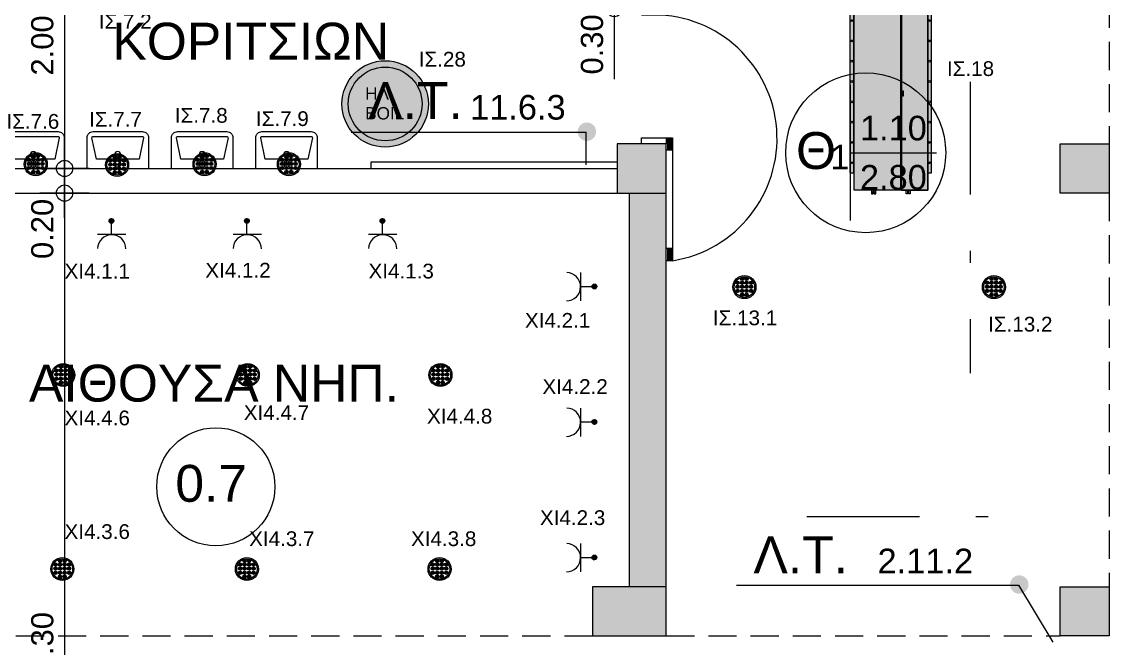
# Model space of a CAD drawing. Header units: metres. Extents: x 0 to 132, y -109 to 310.
# Drawn here: x 24.38 to 33.22, y 25.38 to 30.48 of the extents above; entities that cross this region are included whole.
import ezdxf
from ezdxf.enums import TextEntityAlignment as Align

# ---------------------------------------------------------------- set-up
doc = ezdxf.new("R2010")
doc.units = ezdxf.units.M
doc.header["$LTSCALE"] = 0.036
doc.linetypes.add('DASHDOTX2', pattern=[50.8, 25.4, -12.7, 0, -12.7])
doc.linetypes.add('HIDDEN', pattern=[9.525, 6.35, -3.175])
doc.layers.get('0').update_dxf_attribs({"color": 252})
doc.layers.get('Defpoints').update_dxf_attribs({"color": 252})
for name, color, linetype in [('arxitektonika', 254, 'Continuous'), ('DIMBLK', 252, 'Continuous'), ('electext', 20, 'Continuous'), ('Epipla', 252, 'Continuous'), ('HLEK-SYMBOL', 3, 'Continuous'), ('HLEK_FL001_SYMBOLS', 230, 'Continuous'), ('mihanologika text', 20, 'Continuous'), ('Parathira', 252, 'Continuous')]:
    doc.layers.add(name, color=color, linetype=linetype)
doc.layers.add('axel', color=170, linetype='Continuous', lineweight=0)
doc.styles.add('COMU-N', font='arial.ttf')
doc.styles.get("Standard").update_dxf_attribs({"font": 'arial.ttf'})
doc.dimstyles.new('CADWDOT', dxfattribs={"dimscale": 0.1, "dimtxt": 1.8, "dimasz": 0.08, "dimexe": 2, "dimexo": 0, "dimgap": 0.09, "dimtad": 0, "dimrnd": 0.001, "dimzin": 0, "dimdsep": 46, "dimtxsty": 'Standard', "dimblk1": 'ARTDIM', "dimblk2": 'ARTDIM', "dimsah": 1, "dimcen": 0.09, "dimdle": 0.05, "dimse1": 1, "dimse2": 1, "dimadec": 0, "dimazin": 0, "dimtfac": 1, "dimtmove": 0, "dimatfit": 3, "dimldrblk": 'ARTDIM', "dimfxl": 2, "dimtvp": 0.9999, "dimtolj": 1, "dimtzin": 0, "dimarcsym": 0})

# ---------------------------------------------------------------- blocks, each defined once
blk = doc.blocks.new('A$C30F022F0')
at = {"layer": 'Parathira'}
for p, q in [((-0.2, -0.2), (-0.2, -0.25)), ((-0.2, -0.25), (0, -0.25)), ((-0.1, -0.25), (-0.15, -0.25)), ((0, -0.25), (0, -0.2)), ((-0.2, -1.25), (0, -1.25)), ((-0.2, -1.3), (-0.2, -1.25)), ((0, -1.25), (0.05, -1.25)), ((0, -1.25), (0, -1.3)), ((0.01, -1.25), (0.01, -1.35)), ((0.02, -1.25), (0.02, -1.35)), ((0.03, -1.25), (0.03, -1.35)), ((0.04, -1.25), (0.04, -1.35)), ((0.05, -1.25), (0.05, -2.2498)), ((0.05, -1.35), (0, -1.35)), ((0.05, -2.15), (0, -2.15)), ((0.01, -2.15), (0.01, -2.2498)), ((0.02, -2.15), (0.02, -2.2498)), ((0.03, -2.15), (0.03, -2.2498)), ((0.04, -2.15), (0.04, -2.2498)), ((0.05, -2.2498), (0, -2.2498))]:
    blk.add_line(p, q, dxfattribs=at)
blk.add_arc((-0.1058, -1.256), 1.006, 278.90918, 89.66998, dxfattribs=at)
blk = doc.blocks.new('A$C54A47229')
at = {"layer": 'Epipla'}
blk.add_line((-0.25, 0), (0.25, 0), dxfattribs=at)
for points in [[(-0.25, 0), (-0.25, -0.25, 0.414214), (-0.2, -0.3), (0.2, -0.3, 0.414214), (0.25, -0.25), (0.25, 0)], [(-0.1738, -0.0755), (-0.21, -0.25, 0.414214), (-0.2, -0.26), (0.2, -0.26, 0.414214), (0.21, -0.25), (0.1738, -0.0755)]]:
    blk.add_lwpolyline(points, format="xyb", dxfattribs=at)
blk.add_lwpolyline([(0.1738, -0.0755), (-0.1738, -0.0755)], dxfattribs=at)
for centre in [(0, -0.0375), (0, -0.1124)]:
    blk.add_circle(centre, 0.025, dxfattribs=at)
blk = doc.blocks.new('ARTDIM')
at = {"layer": 'DIMBLK'}
for p, q in [((0, -24.9975), (0, 24.9975)), ((-24.9975, 0), (24.9975, 0))]:
    blk.add_line(p, q, dxfattribs=at)
blk.add_circle((0, 0), 8.25, dxfattribs=at)
blk = doc.blocks.new('*D267')
at = {"layer": 'arxitektonika', "color": 0, "lineweight": -2}
blk.add_line((24.7283, 31.275), (24.7283, 29.291), dxfattribs=at)
at = {"layer": 'Defpoints', "color": 0, "transparency": 16777216}
for p in [(25.013, 31.283), (24.7283, 29.283), (25.013, 29.283)]:
    blk.add_point(p, dxfattribs=at)
at = {"layer": 'arxitektonika', "color": 0, "lineweight": -2, "xscale": 0.008, "yscale": 0.008, "zscale": 0.008}
for p, rotation in [((24.7283, 31.283), 90), ((24.7283, 29.283), 270)]:
    blk.add_blockref('ARTDIM', p, dxfattribs=dict(at, rotation=rotation))
at = {"layer": 'arxitektonika', "color": 0, "insert": (24.5483, 30.283), "char_height": 0.18, "attachment_point": 5, "rotation": 90}
blk.add_mtext('\\A1;2.00', dxfattribs=at)
blk = doc.blocks.new('*D268')
at = {"layer": 'arxitektonika', "color": 0, "lineweight": -2}
for p, q in [((24.7283, 29.275), (24.7283, 29.091)), ((24.7283, 29.083), (24.7283, 28.5084))]:
    blk.add_line(p, q, dxfattribs=at)
at = {"layer": 'Defpoints', "color": 0, "transparency": 16777216}
for p in [(27.2182, 29.283), (24.7283, 29.083), (27.2182, 29.083)]:
    blk.add_point(p, dxfattribs=at)
at = {"layer": 'arxitektonika', "color": 0, "lineweight": -2, "xscale": 0.008, "yscale": 0.008, "zscale": 0.008}
for p, rotation in [((24.7283, 29.283), 90), ((24.7283, 29.083), 270)]:
    blk.add_blockref('ARTDIM', p, dxfattribs=dict(at, rotation=rotation))
at = {"layer": 'arxitektonika', "color": 0, "insert": (24.5483, 28.7917), "char_height": 0.18, "attachment_point": 5, "rotation": 90}
blk.add_mtext('\\A1;0.20', dxfattribs=at)
blk = doc.blocks.new('*D272')
at = {"layer": 'arxitektonika', "color": 0, "lineweight": -2}
for p, q in [((29.1955, 30.875), (29.1955, 30.591)), ((29.1955, 30.583), (29.1955, 30.0084))]:
    blk.add_line(p, q, dxfattribs=at)
at = {"layer": 'Defpoints', "color": 0, "transparency": 16777216}
for p in [(29.4182, 30.883), (29.1955, 30.583), (29.4182, 30.583)]:
    blk.add_point(p, dxfattribs=at)
at = {"layer": 'arxitektonika', "color": 0, "lineweight": -2, "xscale": 0.008, "yscale": 0.008, "zscale": 0.008}
for p, rotation in [((29.1955, 30.883), 90), ((29.1955, 30.583), 270)]:
    blk.add_blockref('ARTDIM', p, dxfattribs=dict(at, rotation=rotation))
at = {"layer": 'arxitektonika', "color": 0, "insert": (29.0155, 30.2917), "char_height": 0.18, "attachment_point": 5, "rotation": 90}
blk.add_mtext('\\A1;0.30', dxfattribs=at)
blk = doc.blocks.new('*D212')
at = {"layer": 'arxitektonika', "color": 0, "lineweight": -2}
blk.add_line((24.7283, 29.075), (24.7283, 21.791), dxfattribs=at)
at = {"layer": 'Defpoints', "color": 0, "transparency": 16777216}
for p in [(29.2182, 29.083), (24.7283, 21.783), (29.2182, 21.783)]:
    blk.add_point(p, dxfattribs=at)
at = {"layer": 'arxitektonika', "color": 0, "lineweight": -2, "xscale": 0.008, "yscale": 0.008, "zscale": 0.008}
for p, rotation in [((24.7283, 29.083), 90), ((24.7283, 21.783), 270)]:
    blk.add_blockref('ARTDIM', p, dxfattribs=dict(at, rotation=rotation))
at = {"layer": 'arxitektonika', "color": 0, "insert": (24.5483, 25.433), "char_height": 0.18, "attachment_point": 5, "rotation": 90}
blk.add_mtext('\\A1;7.30', dxfattribs=at)
blk = doc.blocks.new('gJ6_a14')
at = {"linetype": 'Continuous'}
for p, q in [((-0.1176, 0.1119), (0.113, 0.1119)), ((0, 0.1119), (0, 0))]:
    blk.add_line(p, q, dxfattribs=at)
blk.add_arc((-0.0023, 0.2279), 0.1153, 180, 358.95657, dxfattribs=at)
blk = doc.blocks.new('*X789')
at = {"color": 0}
for p, q in [((15.598, 2.587), (15.737, 2.727)), ((15.598, 2.622), (15.702, 2.727)), ((15.601, 2.607), (15.609, 2.616)), ((15.604, 2.646), (15.605, 2.647)), ((15.605, 2.559), (15.765, 2.719)), ((15.605, 2.577), (15.614, 2.585)), ((15.609, 2.652), (15.618, 2.66)), ((15.611, 2.547), (15.618, 2.554)), ((15.614, 2.621), (15.623, 2.63)), ((15.617, 2.536), (15.789, 2.707)), ((15.618, 2.59), (15.627, 2.599)), ((15.623, 2.665), (15.631, 2.674)), ((15.623, 2.559), (15.631, 2.568)), ((15.627, 2.634), (15.636, 2.643)), ((15.627, 2.528), (15.636, 2.537)), ((15.631, 2.603), (15.64, 2.612)), ((15.633, 2.516), (15.808, 2.691)), ((15.636, 2.678), (15.645, 2.687)), ((15.636, 2.572), (15.645, 2.581)), ((15.64, 2.647), (15.649, 2.656)), ((15.64, 2.541), (15.649, 2.55)), ((15.645, 2.616), (15.654, 2.625)), ((15.645, 2.51), (15.654, 2.519)), ((15.649, 2.691), (15.658, 2.7)), ((15.649, 2.585), (15.658, 2.594)), ((15.653, 2.501), (15.824, 2.672)), ((15.654, 2.66), (15.662, 2.669)), ((15.654, 2.554), (15.662, 2.563)), ((15.658, 2.63), (15.667, 2.638)), ((15.658, 2.523), (15.667, 2.532)), ((15.662, 2.705), (15.671, 2.714)), ((15.662, 2.599), (15.671, 2.607)), ((15.664, 2.494), (15.671, 2.501)), ((15.667, 2.674), (15.676, 2.683)), ((15.667, 2.568), (15.676, 2.577)), ((15.671, 2.643), (15.68, 2.652)), ((15.671, 2.537), (15.68, 2.546)), ((15.676, 2.718), (15.678, 2.721)), ((15.676, 2.489), (15.836, 2.648)), ((15.676, 2.612), (15.685, 2.621)), ((15.676, 2.506), (15.685, 2.515)), ((15.68, 2.687), (15.689, 2.696)), ((15.68, 2.581), (15.689, 2.59)), ((15.685, 2.656), (15.693, 2.665)), ((15.685, 2.55), (15.693, 2.559)), ((15.689, 2.625), (15.698, 2.634)), ((15.689, 2.519), (15.698, 2.528)), ((15.693, 2.7), (15.702, 2.709)), ((15.693, 2.594), (15.702, 2.603)), ((15.693, 2.488), (15.702, 2.497)), ((15.698, 2.669), (15.707, 2.678)), ((15.698, 2.563), (15.707, 2.572)), ((15.702, 2.638), (15.711, 2.647)), ((15.702, 2.532), (15.711, 2.541)), ((15.705, 2.482), (15.843, 2.62)), ((15.707, 2.714), (15.715, 2.722)), ((15.707, 2.607), (15.715, 2.616)), ((15.707, 2.501), (15.715, 2.51)), ((15.711, 2.683), (15.72, 2.691)), ((15.711, 2.577), (15.72, 2.585)), ((15.715, 2.652), (15.724, 2.66)), ((15.715, 2.546), (15.724, 2.554)), ((15.72, 2.727), (15.721, 2.728)), ((15.72, 2.621), (15.729, 2.63)), ((15.72, 2.515), (15.729, 2.523)), ((15.724, 2.696), (15.733, 2.705)), ((15.724, 2.59), (15.733, 2.599)), ((15.724, 2.484), (15.733, 2.493)), ((15.729, 2.665), (15.738, 2.674)), ((15.729, 2.559), (15.738, 2.568)), ((15.733, 2.634), (15.742, 2.643)), ((15.733, 2.528), (15.742, 2.537)), ((15.738, 2.709), (15.746, 2.718)), ((15.738, 2.603), (15.746, 2.612)), ((15.738, 2.497), (15.746, 2.506)), ((15.741, 2.482), (15.842, 2.584)), ((15.742, 2.678), (15.751, 2.687)), ((15.742, 2.572), (15.751, 2.581)), ((15.746, 2.647), (15.755, 2.656)), ((15.746, 2.541), (15.755, 2.55)), ((15.751, 2.722), (15.752, 2.724)), ((15.751, 2.616), (15.76, 2.625)), ((15.751, 2.51), (15.76, 2.519)), ((15.755, 2.691), (15.764, 2.7)), ((15.755, 2.585), (15.764, 2.594)), ((15.76, 2.66), (15.768, 2.669)), ((15.76, 2.554), (15.768, 2.563)), ((15.764, 2.63), (15.773, 2.638)), ((15.764, 2.523), (15.773, 2.532)), ((15.768, 2.705), (15.777, 2.714)), ((15.768, 2.599), (15.777, 2.607)), ((15.768, 2.493), (15.777, 2.501)), ((15.773, 2.674), (15.782, 2.683)), ((15.773, 2.568), (15.782, 2.577)), ((15.777, 2.643), (15.786, 2.652)), ((15.777, 2.537), (15.786, 2.546)), ((15.782, 2.612), (15.791, 2.621)), ((15.782, 2.506), (15.791, 2.515)), ((15.786, 2.687), (15.795, 2.696)), ((15.786, 2.581), (15.795, 2.59)), ((15.791, 2.656), (15.799, 2.665)), ((15.791, 2.55), (15.799, 2.559)), ((15.795, 2.625), (15.804, 2.634)), ((15.795, 2.519), (15.804, 2.528)), ((15.799, 2.594), (15.808, 2.603)), ((15.804, 2.669), (15.813, 2.678)), ((15.804, 2.563), (15.813, 2.572)), ((15.808, 2.638), (15.817, 2.647)), ((15.808, 2.532), (15.817, 2.541)), ((15.813, 2.607), (15.822, 2.616)), ((15.817, 2.577), (15.826, 2.585)), ((15.822, 2.652), (15.83, 2.66)), ((15.822, 2.546), (15.83, 2.554)), ((15.826, 2.621), (15.835, 2.63)), ((15.83, 2.59), (15.839, 2.599)), ((15.835, 2.559), (15.835, 2.56)), ((15.839, 2.634), (15.84, 2.635)), ((15.844, 2.603), (15.844, 2.603))]:
    blk.add_line(p, q, dxfattribs=at)
blk = doc.blocks.new('GJ6_A78')
at = {"layer": 'HLEK-SYMBOL', "color": 0, "linetype": 'Continuous'}
blk.add_circle((0, 0), 0.0989, dxfattribs=at)
at = {"layer": 'HLEK-SYMBOL', "color": 0, "xscale": 0.8, "yscale": 0.8, "zscale": 0.8}
blk.add_blockref('*X789', (-12.576, -2.084), dxfattribs=at)
blk = doc.blocks.new('priza')
at = {"layer": 'HLEK_FL001_SYMBOLS', "xscale": 0.1951472641207488, "yscale": 0.1951472641207488, "zscale": 0.1951472641207488}
blk.add_blockref('GJ6_A78', (87.4, -100.4953), dxfattribs=at)
at = {"layer": 'HLEK_FL001_SYMBOLS', "rotation": 180}
blk.add_blockref('gJ6_a14', (87.4, -100.4952), dxfattribs=at)
blk = doc.blocks.new('led downlight 26W xoneyto 18cm')
at = {"layer": 'HLEK_FL001_SYMBOLS'}
h = blk.add_hatch(color=256, dxfattribs=at)
h.paths.add_polyline_path([(45.0105, 62.6523, 1), (45.1976, 62.6523, 1)])
h.paths.add_polyline_path([(45.1872, 62.6523, 1), (45.0209, 62.6523, 1)], flags=16)
at = {"layer": 'HLEK_FL001_SYMBOLS', "linetype": 'Continuous', "lineweight": 0}
h = blk.add_hatch(color=11, dxfattribs=at)
h.dxf.hatch_style = 1
h.paths.add_polyline_path([(45.062, 62.688, 1), (45.0351, 62.688, 1)])
h = blk.add_hatch(color=11, dxfattribs=at)
h.dxf.hatch_style = 1
h.paths.add_polyline_path([(45.062, 62.6556, 1), (45.0351, 62.6556, 1)])
h = blk.add_hatch(color=11, dxfattribs=at)
h.dxf.hatch_style = 1
h.paths.add_polyline_path([(45.0985, 62.7188, 1), (45.0716, 62.7188, 1)])
h = blk.add_hatch(color=11, dxfattribs=at)
h.dxf.hatch_style = 1
h.paths.add_polyline_path([(45.0985, 62.688, 1), (45.0716, 62.688, 1)])
h = blk.add_hatch(color=11, dxfattribs=at)
h.dxf.hatch_style = 1
h.paths.add_polyline_path([(45.0985, 62.6556, 1), (45.0716, 62.6556, 1)])
h = blk.add_hatch(color=11, dxfattribs=at)
h.dxf.hatch_style = 1
h.paths.add_polyline_path([(45.1355, 62.7188, 1), (45.1087, 62.7188, 1)])
h = blk.add_hatch(color=11, dxfattribs=at)
h.dxf.hatch_style = 1
h.paths.add_polyline_path([(45.1355, 62.688, 1), (45.1087, 62.688, 1)])
h = blk.add_hatch(color=11, dxfattribs=at)
h.dxf.hatch_style = 1
h.paths.add_polyline_path([(45.1355, 62.6556, 1), (45.1087, 62.6556, 1)])
h = blk.add_hatch(color=11, dxfattribs=at)
h.dxf.hatch_style = 1
h.paths.add_polyline_path([(45.172, 62.688, 1), (45.1452, 62.688, 1)])
h = blk.add_hatch(color=11, dxfattribs=at)
h.dxf.hatch_style = 1
h.paths.add_polyline_path([(45.172, 62.6556, 1), (45.1452, 62.6556, 1)])
h = blk.add_hatch(color=11, dxfattribs=at)
h.dxf.hatch_style = 1
h.paths.add_polyline_path([(45.062, 62.6219, 1), (45.0351, 62.6219, 1)])
h = blk.add_hatch(color=11, dxfattribs=at)
h.dxf.hatch_style = 1
h.paths.add_polyline_path([(45.0985, 62.6219, 1), (45.0716, 62.6219, 1)])
h = blk.add_hatch(color=11, dxfattribs=at)
h.dxf.hatch_style = 1
h.paths.add_polyline_path([(45.0985, 62.5906, 1), (45.0716, 62.5906, 1)])
h = blk.add_hatch(color=11, dxfattribs=at)
h.dxf.hatch_style = 1
h.paths.add_polyline_path([(45.1355, 62.6219, 1), (45.1087, 62.6219, 1)])
h = blk.add_hatch(color=11, dxfattribs=at)
h.dxf.hatch_style = 1
h.paths.add_polyline_path([(45.1355, 62.5906, 1), (45.1087, 62.5906, 1)])
h = blk.add_hatch(color=11, dxfattribs=at)
h.dxf.hatch_style = 1
h.paths.add_polyline_path([(45.172, 62.6219, 1), (45.1452, 62.6219, 1)])
at = {"layer": 'HLEK_FL001_SYMBOLS'}
for radius in [0.0936, 0.0831]:
    blk.add_circle((45.1041, 62.6523), radius, dxfattribs=at)
at = {"layer": 'HLEK_FL001_SYMBOLS', "linetype": 'Continuous', "lineweight": 0}
for centre in [(45.0486, 62.688), (45.0486, 62.6556), (45.0851, 62.7188), (45.0851, 62.688), (45.0851, 62.6556), (45.1221, 62.7188), (45.1221, 62.688), (45.1221, 62.6556), (45.1586, 62.688), (45.1586, 62.6556), (45.0486, 62.6219), (45.0851, 62.6219), (45.0851, 62.5906), (45.1221, 62.6219), (45.1221, 62.5906), (45.1586, 62.6219)]:
    blk.add_circle(centre, 0.0134, dxfattribs=at)
blk = doc.blocks.new('A$C5A126718')
at = {"layer": 'axel'}
for p, q in [((-0.0317, 0.0343), (-0.0317, 0.0321)), ((-0.0301, 0.0343), (-0.0317, 0.0343)), ((-0.0317, 0.0321), (-0.0317, 0.0236)), ((-0.0317, 0.0321), (-0.0301, 0.0321)), ((-0.0317, 0.0236), (-0.0301, 0.0236)), ((-0.0317, 0.0236), (-0.0317, 0.0214)), ((-0.0301, 0.0214), (-0.0317, 0.0214)), ((-0.0301, 0.0129), (-0.0317, 0.0129)), ((-0.0317, 0.0129), (-0.0317, 0.0107)), ((-0.0317, 0.0107), (-0.0301, 0.0107)), ((-0.0317, 0.0107), (-0.0317, 0.0021)), ((-0.0317, 0.0021), (-0.0301, 0.0021)), ((-0.0317, 0.0021), (-0.0317, 0)), ((-0.0301, 0), (-0.0317, 0)), ((-0.0012, 0.0343), (-0.0301, 0.0343)), ((-0.0301, 0.0343), (-0.0301, 0.0321)), ((-0.0301, 0.0321), (-0.0301, 0.0236)), ((-0.0301, 0.0236), (-0.0301, 0.0214)), ((-0.0301, 0.0214), (-0.0131, 0.0214)), ((-0.0301, 0.0129), (-0.0301, 0.0107)), ((-0.0131, 0.0129), (-0.0301, 0.0129)), ((-0.0301, 0.0107), (-0.0301, 0.0021)), ((-0.0301, 0.0021), (-0.0301, 0)), ((-0.0301, 0), (-0.0012, 0)), ((-0.0012, 0.0343), (0, 0.0343)), ((-0.0012, 0.0343), (-0.0012, 0.033)), ((-0.0012, 0.033), (-0.0012, 0.03)), ((-0.0012, 0.03), (-0.0012, 0.0271)), ((-0.0012, 0.0271), (0, 0.0271)), ((-0.0012, 0.027), (-0.0012, 0.0271)), ((-0.0012, 0.0073), (-0.0012, 0.027)), ((-0.0012, 0.0071), (-0.0012, 0.0073)), ((-0.0012, 0.0071), (0, 0.0071)), ((-0.0012, 0.0071), (-0.0012, 0.0043)), ((-0.0012, 0.0043), (-0.0012, 0.0013)), ((-0.0012, 0.0013), (-0.0012, 0)), ((-0.0012, 0), (0, 0)), ((0.0004, 0.0271), (0.0004, 0.0343)), ((0.0004, 0.0271), (0.0004, 0.0343)), ((0.0004, 0.0211), (0.0004, 0.0271)), ((0.0004, 0.0211), (0.0004, 0.0271)), ((0.0004, 0.0207), (0.0004, 0.0211)), ((0.0004, 0.0207), (0.0004, 0.0211)), ((0.0004, 0.0186), (0.0004, 0.0207)), ((0.0004, 0.0186), (0.0004, 0.0207)), ((0.0004, 0.0157), (0.0004, 0.0186)), ((0.0004, 0.0157), (0.0004, 0.0186)), ((0.0004, 0.0136), (0.0004, 0.0157)), ((0.0004, 0.0136), (0.0004, 0.0157)), ((0.0004, 0.0132), (0.0004, 0.0136)), ((0.0004, 0.0132), (0.0004, 0.0136)), ((0.0004, 0.0071), (0.0004, 0.0132)), ((0.0004, 0.0071), (0.0004, 0.0132)), ((0.0004, 0), (0.0004, 0.0071)), ((0.0004, 0), (0.0004, 0.0071))]:
    blk.add_line(p, q, dxfattribs=at)
blk.add_arc((-0.0131, 0.0171), 0.00429, 270, 90, dxfattribs=at)
blk = doc.blocks.new('A$C3A54651E')
at = {"layer": 'axel'}
for p, q in [((0.0091, 0.0228), (0, 0.0228)), ((0, 0.0228), (0, 0)), ((0.0091, 0), (0, 0)), ((0.0091, 0), (0.0091, 0.0228)), ((0.0091, 0.0171), (0.0162, 0.0171)), ((0.0091, 0.0057), (0.0162, 0.0057)), ((0.0162, 0.019), (0.0166, 0.0193)), ((0.0162, 0.0038), (0.0162, 0.019)), ((0.0162, 0.0038), (0.0166, 0.0035)), ((0.0166, 0.0035), (0.0166, 0.0193)), ((0.0166, 0.0193), (0.0184, 0.0193)), ((0.0166, 0.0035), (0.0184, 0.0035)), ((0.0184, 0.02), (0.0184, 0.0199)), ((0.0184, 0.02), (0.0184, 0.02)), ((0.0184, 0.0199), (0.0184, 0.0193)), ((0.0184, 0.0193), (0.0184, 0.0153)), ((0.0184, 0.0153), (0.0184, 0.0067)), ((0.0184, 0.0067), (0.0184, 0.0035)), ((0.0184, 0.0035), (0.0184, 0.0028)), ((0.0184, 0.0028), (0.0184, 0.0028)), ((0.0191, 0.0202), (0.0254, 0.0202)), ((0.0191, 0.0197), (0.0254, 0.0197)), ((0.0191, 0.0109), (0.0254, 0.0109)), ((0.0191, 0.0026), (0.0254, 0.0026)), ((0.0262, 0.0199), (0.0262, 0.02)), ((0.0262, 0.02), (0.0262, 0.02)), ((0.0262, 0.0182), (0.0262, 0.0199)), ((0.0262, 0.0153), (0.0262, 0.0182)), ((0.0262, 0.0182), (0.0284, 0.0182)), ((0.0262, 0.0067), (0.0262, 0.0153)), ((0.0262, 0.0046), (0.0262, 0.0067)), ((0.0262, 0.0028), (0.0262, 0.0046)), ((0.0262, 0.0046), (0.0284, 0.0046)), ((0.0262, 0.0028), (0.0262, 0.0028)), ((0.0284, 0.0193), (0.037, 0.0193)), ((0.0284, 0.0182), (0.0284, 0.0193)), ((0.0284, 0.0046), (0.0284, 0.0182)), ((0.0284, 0.0035), (0.0284, 0.0046)), ((0.0284, 0.0035), (0.037, 0.0035)), ((0.037, 0.0035), (0.037, 0.0193)), ((0.0373, 0.019), (0.037, 0.0193)), ((0.0373, 0.0037), (0.037, 0.0035)), ((0.0373, 0.0182), (0.0373, 0.019)), ((0.0373, 0.0046), (0.0373, 0.0182)), ((0.0373, 0.0182), (0.0403, 0.0182)), ((0.0373, 0.0037), (0.0373, 0.0046)), ((0.0373, 0.0046), (0.0403, 0.0046)), ((0.0403, 0.0046), (0.0403, 0.0182)), ((0.0423, 0.0162), (0.0403, 0.0182)), ((0.0423, 0.0066), (0.0403, 0.0046)), ((0.0423, 0.0066), (0.0423, 0.0162))]:
    blk.add_line(p, q, dxfattribs=at)
for points in [[(0.0191, 0.0202, 0.004311), (0.019, 0.0202, 0.005535), (0.0188, 0.0202, 0.007292), (0.0187, 0.0201, 0.009929), (0.0186, 0.0201), (0.0186, 0.0201, 0.019665), (0.0185, 0.02, 0.032685), (0.0184, 0.02, 0.060642), (0.0184, 0.02), (0.0184, 0.02)], [(0.0184, 0.0199, 0.159929), (0.0184, 0.0199, 0.090191), (0.0184, 0.0199, 0.0462), (0.0184, 0.0199, 0.02623), (0.0185, 0.0198), (0.0186, 0.0198, 0.013719), (0.0187, 0.0198, 0.009481), (0.0188, 0.0198, 0.006867), (0.0189, 0.0197, 0.005151), (0.0191, 0.0197)], [(0.0191, 0.0197, 0.015295), (0.0188, 0.0186, 0.017604), (0.0186, 0.0175), (0.0185, 0.0169, 0.02245), (0.0184, 0.0158), (0.0184, 0.0153)], [(0.0184, 0.0153, 0.023182), (0.0184, 0.0142, 0.022013), (0.0186, 0.0131), (0.0187, 0.0125, 0.017076), (0.0189, 0.0114), (0.0191, 0.0109)], [(0.0191, 0.0109, 0.016103), (0.0188, 0.0098, 0.018613), (0.0186, 0.0088), (0.0185, 0.0083, 0.023826), (0.0184, 0.0072), (0.0184, 0.0067)], [(0.0184, 0.0067, 0.024647), (0.0184, 0.0057, 0.023359), (0.0186, 0.0046), (0.0187, 0.0041, 0.018023), (0.0189, 0.0031), (0.0191, 0.0026)], [(0.0191, 0.0026, -0.004311), (0.019, 0.0026, -0.005535), (0.0188, 0.0026, -0.007292), (0.0187, 0.0027, -0.009929), (0.0186, 0.0027), (0.0186, 0.0027, -0.019665), (0.0185, 0.0027, -0.032685), (0.0184, 0.0028, -0.060642), (0.0184, 0.0028), (0.0184, 0.0028)], [(0.0262, 0.02, 0.102242), (0.0262, 0.02, 0.051435), (0.0261, 0.02, 0.028507), (0.0261, 0.0201, 0.01755), (0.026, 0.0201), (0.0259, 0.0201, 0.009159), (0.0258, 0.0201, 0.006785), (0.0257, 0.0202, 0.005184), (0.0255, 0.0202), (0.0254, 0.0202)], [(0.0254, 0.0197, 0.004812), (0.0256, 0.0197, 0.00636), (0.0258, 0.0198, 0.008685), (0.0259, 0.0198, 0.012384), (0.026, 0.0198), (0.0261, 0.0198, 0.023143), (0.0261, 0.0199, 0.039656), (0.0262, 0.0199, 0.07579), (0.0262, 0.0199, 0.144125), (0.0262, 0.0199)], [(0.0262, 0.0153, 0.023214), (0.0262, 0.0164, 0.02204), (0.026, 0.0175), (0.0259, 0.018, 0.017046), (0.0256, 0.0191), (0.0254, 0.0197)], [(0.0254, 0.0109, 0.01528), (0.0258, 0.012, 0.017585), (0.026, 0.013), (0.0261, 0.0136, 0.022468), (0.0262, 0.0147), (0.0262, 0.0153)], [(0.0262, 0.0067, 0.024685), (0.0262, 0.0078, 0.023392), (0.026, 0.0088), (0.0259, 0.0093, 0.017988), (0.0256, 0.0103), (0.0254, 0.0109)], [(0.0254, 0.0026, 0.016073), (0.0258, 0.0036, 0.018575), (0.026, 0.0046), (0.0261, 0.0052, 0.023861), (0.0262, 0.0062), (0.0262, 0.0067)], [(0.0262, 0.0028, -0.102242), (0.0262, 0.0028, -0.051435), (0.0261, 0.0028, -0.028507), (0.0261, 0.0027, -0.01755), (0.026, 0.0027), (0.0259, 0.0027, -0.009159), (0.0258, 0.0026, -0.006785), (0.0257, 0.0026, -0.005184), (0.0255, 0.0026), (0.0254, 0.0026)]]:
    blk.add_lwpolyline(points, format="xyb", dxfattribs=at)
blk = doc.blocks.new('A$C531E15D6')
at = {"layer": 'axel'}
for p, q in [((-0.0003, 0.0241), (-0.0003, -0.0359)), ((-0.0003, 0.0241), (0.0009, 0.0241)), ((-0.0003, 0.0134), (0, 0.0134)), ((-0.0003, 0.0113), (0, 0.0113)), ((-0.0003, 0.0066), (-0.0003, 0.0031)), ((-0.0003, 0.0066), (-0.0003, 0.0031)), ((0, 0.0059), (-0.0003, 0.0059)), ((-0.0003, 0.0031), (-0.0003, -0.0276)), ((0.0021, 0.0241), (0, 0.022)), ((0, 0.0059), (0, 0.022)), ((0, -0.0059), (0, 0.0059)), ((0, -0.0059), (0, 0.0059)), ((0.0012, 0.0241), (0.0009, 0.0241)), ((0.0012, 0.0241), (0.0009, 0.0241)), ((0.0012, 0.0241), (0.0021, 0.0241)), ((0.0021, 0.0241), (0.0321, 0.0241)), ((0.0021, 0.0241), (0.0321, 0.0241)), ((0.0321, 0.0241), (0.0343, 0.022)), ((0.0343, 0.022), (0.0343, 0.0134)), ((0.0343, 0.022), (0.0343, 0.0134)), ((0.0343, 0.0134), (0.0343, -0.0251)), ((0.0343, 0.0134), (0.0343, -0.0251)), ((0.038, 0.0127), (0.0343, 0.0128)), ((0.0347, 0.0056), (0.0343, 0.0056)), ((0.0347, 0.0056), (0.0347, -0.0059)), ((0.0357, 0.0099), (0.0357, 0.0045)), ((0.04, 0.0099), (0.0357, 0.0099)), ((0.0357, 0.0045), (0.0357, 0.0038)), ((0.0357, 0.0045), (0.0357, 0.0038)), ((0.0357, 0.0038), (0.0357, -0.0059)), ((0.0357, 0.0038), (0.0357, -0.0059)), ((0.038, 0.0127), (0.038, 0.0099)), ((0.04, 0.0099), (0.04, -0.0059)), ((0, -0.0176), (-0.0003, -0.0176)), ((-0.0003, -0.023), (0, -0.023)), ((-0.0003, -0.0251), (0, -0.0251)), ((-0.0003, -0.0276), (-0.0003, -0.0312)), ((-0.0003, -0.0276), (-0.0003, -0.0312)), ((-0.0003, -0.0359), (0.0021, -0.0359)), ((0, -0.0176), (0, -0.0059)), ((0, -0.0176), (0, -0.0059)), ((0, -0.0337), (0, -0.0176)), ((0.0021, -0.0359), (0, -0.0337)), ((0.0321, -0.0359), (0.0021, -0.0359)), ((0.0321, -0.0359), (0.0021, -0.0359)), ((0.0343, -0.0337), (0.0321, -0.0359)), ((0.0347, -0.0173), (0.0343, -0.0173)), ((0.038, -0.0244), (0.0343, -0.0245)), ((0.0343, -0.0251), (0.0343, -0.0337)), ((0.0343, -0.0251), (0.0343, -0.0337)), ((0.0347, -0.0059), (0.0347, -0.0173)), ((0.0357, -0.0059), (0.0357, -0.0155)), ((0.0357, -0.0059), (0.0357, -0.0155)), ((0.0357, -0.0155), (0.0357, -0.0162)), ((0.0357, -0.0155), (0.0357, -0.0162)), ((0.0357, -0.0162), (0.0357, -0.0216)), ((0.04, -0.0216), (0.0357, -0.0216)), ((0.038, -0.0244), (0.038, -0.0216)), ((0.04, -0.0059), (0.04, -0.0216))]:
    blk.add_line(p, q, dxfattribs=at)
for centre, radius in [((0.0171, 0.0199), 0.00214), ((0.0171, 0.0199), 0.00111), ((0.0171, -0.0316), 0.00214), ((0.0171, -0.0316), 0.00111)]:
    blk.add_circle(centre, radius, dxfattribs=at)
for centre, radius, start, end in [((0.0321, 0.022), 0.00214, 0, 90), ((0.0346, 0.0045), 0.00107, 0, 89.54164), ((0.0321, -0.0337), 0.00214, 270, 0), ((0.0346, -0.0162), 0.00107, 270.45836, 0)]:
    blk.add_arc(centre, radius, start, end, dxfattribs=at)
blk = doc.blocks.new('FCU 10 KANALATO')
at = {"layer": 'axel'}
for color, points in [(150, [(47986.6743, 13560.1633), (47986.6743, 13560.0206), (47986.6751, 13560.0206), (47986.6751, 13560.0135), (47986.6751, 13560.0074), (47986.6751, 13560.007), (47986.6751, 13560.002), (47986.6751, 13559.9935), (47986.6751, 13559.9863), (47986.6743, 13559.9863), (47986.6743, 13559.782), (47987.7792, 13559.782), (47988.2671, 13559.782), (47988.2671, 13559.782), (47988.2704, 13559.782), (47988.2704, 13560.1633)]), (151, [(47988.2705, 13559.5646), (47988.2705, 13559.5982), (47988.2705, 13559.5982), (47988.2705, 13559.621), (47988.2705, 13559.621), (47988.2705, 13559.6682), (47988.2705, 13559.6682), (47988.2705, 13559.691), (47988.2705, 13559.691), (47988.2705, 13559.7061), (47988.2705, 13559.7061), (47988.2705, 13559.7132), (47988.2705, 13559.7193), (47988.2705, 13559.7196), (47988.2705, 13559.7246), (47988.2705, 13559.7332), (47988.2705, 13559.7403), (47988.2705, 13559.7403), (47988.2705, 13559.7785), (47987.4805, 13559.7785), (47987.4805, 13559.7638), (47987.4362, 13559.7638), (47987.4362, 13559.7785), (47986.6743, 13559.7785), (47986.6743, 13559.7403), (47986.6751, 13559.7403), (47986.6751, 13559.7332), (47986.6751, 13559.7271), (47986.6751, 13559.7218), (47986.6751, 13559.7193), (47986.6751, 13559.7132), (47986.6751, 13559.7061), (47986.6743, 13559.7061), (47986.6743, 13559.5646)])]:
    blk.add_hatch(color=color, dxfattribs=at).paths.add_polyline_path(points)
h = blk.add_hatch(color=211, dxfattribs=at)
h.paths.add_polyline_path([(47988.1338, 13560.164), (47988.1338, 13560.197), (47986.8138, 13560.197), (47986.8138, 13560.164)])
h.paths.add_polyline_path([(47987.5563, 13560.1878, -1), (47987.5563, 13560.1731, -1)], flags=16)
h.paths.add_polyline_path([(47987.3913, 13560.1731, -1), (47987.3913, 13560.1878, -1)], flags=16)
h.paths.add_polyline_path([(47987.7213, 13560.1878, -1), (47987.7213, 13560.1731, -1)], flags=16)
h.paths.add_polyline_path([(47987.2263, 13560.1731, -1), (47987.2263, 13560.1878, -1)], flags=16)
h.paths.add_polyline_path([(47987.8863, 13560.1878, -1), (47987.8863, 13560.1731, -1)], flags=16)
h.paths.add_polyline_path([(47987.0613, 13560.1731, -1), (47987.0613, 13560.1878, -1)], flags=16)
h.paths.add_polyline_path([(47988.0513, 13560.1878, -1), (47988.0513, 13560.1731, -1)], flags=16)
h.paths.add_polyline_path([(47986.8963, 13560.1731, -1), (47986.8963, 13560.1878, -1)], flags=16)
h = blk.add_hatch(color=211, dxfattribs=at)
h.paths.add_polyline_path([(47988.1338, 13559.5327), (47988.1338, 13559.5657), (47986.8138, 13559.5657), (47986.8138, 13559.5327)])
h.paths.add_polyline_path([(47987.5563, 13559.5565, -1), (47987.5563, 13559.5418, -1)], flags=16)
h.paths.add_polyline_path([(47987.3913, 13559.5418, -1), (47987.3913, 13559.5565, -1)], flags=16)
h.paths.add_polyline_path([(47987.7213, 13559.5565, -1), (47987.7213, 13559.5418, -1)], flags=16)
h.paths.add_polyline_path([(47987.2263, 13559.5418, -1), (47987.2263, 13559.5565, -1)], flags=16)
h.paths.add_polyline_path([(47987.8863, 13559.5565, -1), (47987.8863, 13559.5418, -1)], flags=16)
h.paths.add_polyline_path([(47987.0613, 13559.5418, -1), (47987.0613, 13559.5565, -1)], flags=16)
h.paths.add_polyline_path([(47988.0513, 13559.5565, -1), (47988.0513, 13559.5418, -1)], flags=16)
h.paths.add_polyline_path([(47986.8963, 13559.5418, -1), (47986.8963, 13559.5565, -1)], flags=16)
for p, q in [((47986.6743, 13559.782), (47987.7792, 13559.782)), ((47986.6743, 13559.7804), (47987.7792, 13559.7804)), ((47986.6743, 13559.78), (47987.7816, 13559.78)), ((47987.7349, 13559.7785), (47986.6743, 13559.7785)), ((47987.4362, 13559.7785), (47987.4362, 13559.78)), ((47987.4362, 13559.7638), (47987.4362, 13559.7785)), ((47987.4362, 13559.766), (47987.4805, 13559.766)), ((47987.4805, 13559.7638), (47987.4362, 13559.7638)), ((47987.4805, 13559.7785), (47987.4805, 13559.78)), ((47987.4805, 13559.7785), (47987.4805, 13559.7638)), ((47988.2705, 13559.7785), (47987.7329, 13559.7785)), ((47987.7792, 13559.782), (47988.2671, 13559.782)), ((47987.7792, 13559.7804), (47988.2705, 13559.7804)), ((47987.7792, 13559.78), (47988.2705, 13559.78))]:
    blk.add_line(p, q, dxfattribs=at)
for points in [[(47986.6743, 13560.1633), (47988.2704, 13560.1633), (47988.2704, 13559.782), (47986.6743, 13559.782)], [(47986.6743, 13560.1633), (47988.2705, 13560.1633), (47988.2705, 13559.5646), (47986.6743, 13559.5646)], [(47986.6743, 13559.5646), (47988.2705, 13559.5646), (47988.2705, 13559.7785), (47986.6743, 13559.7785)]]:
    blk.add_lwpolyline(points, close=True, dxfattribs=at)
at = {"layer": 'axel', "linetype": 'Continuous'}
for points in [[(47986.8138, 13560.164), (47988.1338, 13560.164), (47988.1338, 13560.197), (47986.8138, 13560.197)], [(47986.8138, 13559.5327), (47988.1338, 13559.5327), (47988.1338, 13559.5657), (47986.8138, 13559.5657)]]:
    blk.add_lwpolyline(points, close=True, dxfattribs=at)
for centre in [(47986.8963, 13560.1805), (47987.0613, 13560.1805), (47987.2263, 13560.1805), (47987.3913, 13560.1805), (47987.5563, 13560.1805), (47987.7213, 13560.1805), (47987.8863, 13560.1805), (47988.0513, 13560.1805), (47986.8963, 13559.5492), (47987.0613, 13559.5492), (47987.2263, 13559.5492), (47987.3913, 13559.5492), (47987.5563, 13559.5492), (47987.7213, 13559.5492), (47987.8863, 13559.5492), (47988.0513, 13559.5492)]:
    blk.add_circle(centre, 0.00739, dxfattribs=at)
at = {"layer": 'axel'}
blk.add_circle((47987.4583, 13559.7731), 0.00111, dxfattribs=at)
at = {"xscale": -1, "rotation": 180}
for name, p in [('A$C3A54651E', (47988.2705, 13560.1043)), ('A$C531E15D6', (47988.2708, 13559.8575)), ('A$C5A126718', (47986.6746, 13559.7403)), ('A$C3A54651E', (47988.2705, 13559.691)), ('A$C3A54651E', (47988.2705, 13559.621))]:
    blk.add_blockref(name, p, dxfattribs=at)
blk.add_blockref('A$C5A126718', (47986.6746, 13559.9863))
at = {"xscale": -1}
blk.add_blockref('A$C5A126718', (47988.271, 13559.9863), dxfattribs=at)
at = {"rotation": 180}
blk.add_blockref('A$C5A126718', (47988.271, 13559.7403), dxfattribs=at)
blk = doc.blocks.new('electroboiler')
at = {"layer": 'HLEK_FL001_SYMBOLS'}
h = blk.add_hatch(color=256, dxfattribs=at)
h.paths.add_polyline_path([(2321.6631, 1205.6021, 1), (2322.3658, 1205.6021, 1)])
h.paths.add_polyline_path([(2322.3144, 1205.6021, -1), (2321.7144, 1205.6021, -1)], flags=16)
blk.add_hatch(color=11, dxfattribs=at).paths.add_polyline_path([(2322.3144, 1205.6021, 1), (2321.7144, 1205.6021, 1)])
for radius in [0.3513, 0.3]:
    blk.add_circle((2322.0144, 1205.6021), radius, dxfattribs=at)
for s, p in [('ΗΛ', (2321.8516, 1205.6367)), ('ΒΟΙL', (2321.8516, 1205.476))]:
    blk.add_text(s, height=0.1, dxfattribs=at).set_placement(p)

msp = doc.modelspace()

# ---------------------------------------------------------------- hatches: boundary and pattern name
at = {"layer": 'arxitektonika'}
h = msp.add_hatch(color=256, dxfattribs=at)
h.paths.add_polyline_path([(28.973, 29.5818), (28.898, 29.5818, 0.414214), (28.973, 29.5068)])
h.paths.add_polyline_path([(29.048, 29.5818), (28.973, 29.5818), (28.973, 29.5068, 0.414214)])
h.paths.add_polyline_path([(28.973, 29.6568), (28.973, 29.5818), (29.048, 29.5818, 0.414214)])
h.paths.add_polyline_path([(28.973, 29.6568, 0.414214), (28.898, 29.5818), (28.973, 29.5818)])
for points in [[(29.2182, 29.083), (29.6182, 29.083), (29.6182, 29.483), (29.2182, 29.483)], [(32.8182, 29.083), (33.2182, 29.083), (33.2182, 29.483), (32.8182, 29.483)], [(29.3182, 25.883), (29.6182, 25.883), (29.6182, 29.083), (29.3182, 29.083)], [(29.6182, 25.483), (29.6182, 25.883), (29.0182, 25.883), (29.0182, 25.483)], [(32.8182, 25.483), (33.2182, 25.483), (33.2182, 25.883), (32.8182, 25.883)]]:
    msp.add_hatch(color=256, dxfattribs=at).paths.add_polyline_path(points)
h = msp.add_hatch(color=256, dxfattribs=at)
h.paths.add_polyline_path([(32.487, 25.9008), (32.412, 25.9008, 0.414214), (32.487, 25.8258)])
h.paths.add_polyline_path([(32.562, 25.9008), (32.487, 25.9008), (32.487, 25.8258, 0.414214)])
h.paths.add_polyline_path([(32.487, 25.9758), (32.487, 25.9008), (32.562, 25.9008, 0.414214)])
h.paths.add_polyline_path([(32.487, 25.9758, 0.414214), (32.412, 25.9008), (32.487, 25.9008)])

# ---------------------------------------------------------------- linework, layer by layer
at = {"layer": 'arxitektonika', "linetype": 'HIDDEN'}
for p, q in [((33.2182, 31.683), (33.2182, 29.483)), ((33.2182, 29.083), (33.2182, 25.883)), ((22.6182, 25.483), (29.0182, 25.483)), ((29.6182, 25.483), (32.8182, 25.483))]:
    msp.add_line(p, q, dxfattribs=at)
at = {"layer": 'arxitektonika'}
for p, q in [((31.1139, 29.9612), (31.1139, 28.8612)), ((27.0571, 29.5778), (28.9679, 29.5778)), ((28.9679, 29.3113), (28.9679, 29.5778)), ((29.2182, 29.483), (29.2182, 29.083)), ((29.6182, 29.483), (29.2182, 29.483)), ((29.6182, 29.083), (29.6182, 29.483)), ((32.8182, 29.083), (32.8182, 29.483)), ((32.8182, 29.483), (33.2182, 29.483)), ((33.2182, 29.483), (33.2182, 29.083)), ((31.1139, 29.4112), (31.8139, 29.4112)), ((22.4182, 29.283), (29.2182, 29.283)), ((27.2182, 29.333), (27.2182, 29.283)), ((29.2182, 29.333), (27.2182, 29.333)), ((22.4182, 29.083), (29.2182, 29.083)), ((29.2182, 29.083), (29.6182, 29.083)), ((29.3182, 25.883), (29.3182, 29.083)), ((29.6182, 25.883), (29.6182, 29.083)), ((33.2182, 29.083), (32.8182, 29.083)), ((30.1877, 25.8967), (32.482, 25.8967)), ((32.482, 25.8967), (32.7607, 25.4319)), ((29.0182, 25.883), (29.0182, 25.483)), ((29.6182, 25.883), (29.0182, 25.883)), ((29.6182, 25.483), (29.6182, 25.883)), ((32.8182, 25.883), (33.2182, 25.883)), ((32.8182, 25.483), (32.8182, 25.883)), ((33.2182, 25.883), (33.2182, 25.483)), ((29.0182, 25.483), (29.6182, 25.483)), ((33.2182, 25.483), (32.8182, 25.483))]:
    msp.add_line(p, q, dxfattribs=at)
at = {"layer": 'arxitektonika', "linetype": 'DASHDOTX2'}
for p, q in [((32.0882, 29.9865), (32.0882, 27.6187)), ((30.7616, 26.453), (32.4812, 26.453))]:
    msp.add_line(p, q, dxfattribs=at)
at = {"layer": 'arxitektonika'}
for centre, radius in [((31.2389, 29.4112), 0.65), ((25.9577, 26.6958), 0.48)]:
    msp.add_circle(centre, radius, dxfattribs=at)

# ---------------------------------------------------------------- block references
msp.add_blockref('A$C30F022F0', (29.6182, 30.783), dxfattribs=at)
at = {"layer": 'arxitektonika', "xscale": -1, "rotation": 180}
for p in [(24.4753, 29.283), (25.161, 29.283), (25.8467, 29.283), (26.5325, 29.283)]:
    msp.add_blockref('A$C54A47229', p, dxfattribs=at)
at = {"layer": 'axel', "rotation": 89.99999999999997}
msp.add_blockref('FCU 10 KANALATO', (13591.3072, -47957.5665), dxfattribs=at)
at = {"layer": 'HLEK_FL001_SYMBOLS'}
for name, p in [('electroboiler', (-2294.6806, -1175.7945)), ('priza', (-62.2907, 129.3524)), ('priza', (-61.1895, 129.3524)), ('priza', (-60.0884, 129.3524))]:
    msp.add_blockref(name, p, dxfattribs=at)
at = {"layer": 'HLEK_FL001_SYMBOLS', "linetype": 'Continuous', "lineweight": 0}
for p in [(-20.6097, -33.3351), (-19.9484, -33.3408), (-19.2383, -33.3351), (-18.5526, -33.3351), (-14.851, -34.3337), (-12.823, -34.3337), (-20.3867, -35.048), (-18.8865, -35.048), (-17.3211, -35.048), (-20.3938, -36.6252), (-18.8937, -36.6252), (-17.3283, -36.6252)]:
    msp.add_blockref('led downlight 26W xoneyto 18cm', p, dxfattribs=at)
at = {"layer": 'HLEK_FL001_SYMBOLS', "rotation": 269.9999999999999}
for p in [(129.53, 115.7238), (129.53, 114.6227), (129.53, 113.5215)]:
    msp.add_blockref('priza', p, dxfattribs=at)

# ---------------------------------------------------------------- texts
at = {"layer": 'arxitektonika', "style": 'COMU-N'}
for s, height, p in [('ΚΟΡΙΤΣΙΩΝ', 0.3, (25.1166, 30.1679)), ('Λ.Τ.', 0.3, (27.196, 29.6849)), ('Θ', 0.3, (30.6723, 29.2787)), ('1', 0.2, (30.9519, 29.2753)), ('ΑΙΘΟΥΣΑ ΝΗΠ.', 0.3, (24.4393, 27.388)), ('0.7', 0.3, (25.6288, 26.5734)), ('Λ.Τ.', 0.3, (30.3266, 25.9928))]:
    msp.add_text(s, height=height, dxfattribs=at).set_placement(p)
at = {"layer": 'arxitektonika', "linetype": 'ByBlock', "style": 'COMU-N'}
for s, p in [('11.6.3', (28.024, 29.6805)), ('2.11.2', (31.3351, 25.9928))]:
    msp.add_text(s, height=0.2, dxfattribs=at).set_placement(p)
for tag, text, p in [('1.10', '0.90', (31.4639, 29.5112)), ('2.80', '2.20', (31.4639, 29.1112))]:
    msp.add_attdef(tag, text=text, height=0.2, dxfattribs=at).set_placement(p, align=Align.CENTER)
at = {"layer": 'electext', "char_height": 0.12, "attachment_point": 1}
for s, width, insert in [('ΙΣ.7.2', 0.610522, (25.0065, 30.5393)), ('ΙΣ.28', 0.601725, (27.6067, 30.2313)), ('ΙΣ.18', 0.467183, (31.8991, 30.1548)), ('ΙΣ.7.6', 0.419785, (24.2555, 29.726)), ('ΙΣ.7.7', 0.483834, (24.9272, 29.743)), ('ΙΣ.7.8', 0.422379, (25.6244, 29.7746)), ('ΙΣ.7.9', 0.383613, (26.2835, 29.748)), ('ΙΣ.13.1', 0.388118, (29.9969, 28.1287)), ('IΣ.13.2', 0.377903, (32.2337, 28.0777)), ('XI4.4.6', 0.401223, (24.7283, 27.3152)), ('XI4.4.7', 0.375841, (26.1848, 27.3585)), ('XI4.4.8', 0.375841, (27.6737, 27.3297)), ('XI4.3.6', 0.372312, (24.7283, 26.3912)), ('XI4.3.7', 0.447805, (26.2285, 26.3334)), ('XI4.3.8', 0.549306, (27.5436, 26.3334))]:
    msp.add_mtext_dynamic_manual_height_columns(s, width=width, gutter_width=0.6, heights=[0], dxfattribs=dict(at, insert=insert))
at = {"layer": 'mihanologika text', "char_height": 0.12, "attachment_point": 1}
for s, width, insert in [('XI4.1.1', 0.835921, (24.7283, 28.5084)), ('XI4.1.2', 0.92418, (25.8723, 28.516)), ('XI4.1.3', 0.505806, (27.1986, 28.5088)), ('XI4.2.1', 0.640116, (28.4696, 28.1082)), ('XI4.2.2', 0.706356, (28.6118, 27.5703)), ('XI4.2.3', 0.599473, (28.5915, 26.5047))]:
    msp.add_mtext_dynamic_manual_height_columns(s, width=width, gutter_width=0.6, heights=[0], dxfattribs=dict(at, insert=insert))

# ---------------------------------------------------------------- dimensions: what is measured, and where the dimension line sits
at = {"layer": 'arxitektonika'}
for base, p1, p2, picture, middle in [((24.7283, 29.283), (25.013, 31.283), (25.013, 29.283), '*D267', (24.5483, 30.283)), ((29.1955, 30.583), (29.4182, 30.883), (29.4182, 30.583), '*D272', (29.0155, 30.2917)), ((24.7283, 29.083), (27.2182, 29.283), (27.2182, 29.083), '*D268', (24.5483, 28.7917)), ((24.7283, 21.783), (29.2182, 29.083), (29.2182, 21.783), '*D212', (24.5483, 25.433))]:
    dim = msp.add_linear_dim(base=base, p1=p1, p2=p2, angle=90, dimstyle='CADWDOT', dxfattribs=at)
    dim.commit()
    dim.dimension.update_dxf_attribs({"geometry": picture, "text_midpoint": middle})

doc.saveas('drawing.dxf')
